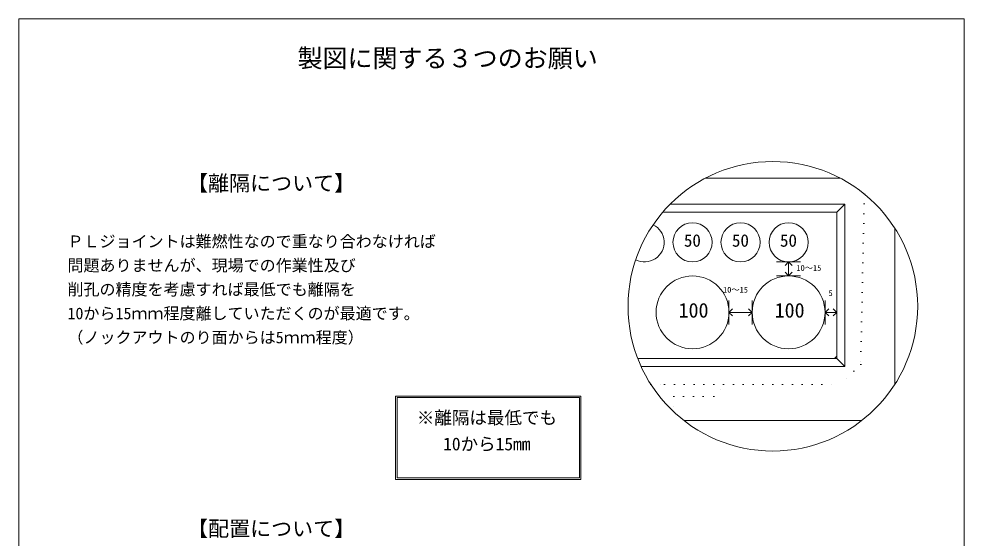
# Model space of a CAD drawing. Units: millimetres, scale not verified. Extents: x -4890 to 18490, y -2325 to 2325.
# Drawn here: x -4890 to -1830, y 643 to 2325 of the extents above; entities that cross this region are included whole.
import ezdxf
from ezdxf.enums import TextEntityAlignment as Align

# ---------------------------------------------------------------- set-up
doc = ezdxf.new("R2010")
doc.units = ezdxf.units.MM
doc.header["$LTSCALE"] = 10
doc.linetypes.add('DASHED1', pattern=[1.8, 1.2, -0.6])
doc.linetypes.add('USER5', pattern=[3.185, 0.01, -3.175])
for name, color, linetype, lineweight in [('0-2_waku', 7, 'Continuous', 18), ('0-3_gaikei', 7, 'Continuous', 18), ('0-4_kakure', 7, 'DASHED1', 5), ('0-5_sunpou', 7, 'Continuous', 5), ('0-8_hole', 7, 'Continuous', 18), ('0-9_uchigawa', 6, 'Continuous', 18), ('0-E_文字１', 7, 'Continuous', 18)]:
    doc.layers.add(name, color=color, linetype=linetype, lineweight=lineweight)
doc.styles.add('ＭＳ ゴシック', font='')
doc.styles.get('ＭＳ ゴシック').set_extended_font_data('MS Gothic')

# ---------------------------------------------------------------- blocks, each defined once
blk = doc.blocks.new('_Open90')
at = {"layer": '0-5_sunpou'}
blk.add_line((0, 0), (-1, 0), dxfattribs=at)
blk.add_lwpolyline([(-0.5, 0.5), (0, 0), (-0.5, -0.5)], dxfattribs=at)

msp = doc.modelspace()

# ---------------------------------------------------------------- linework, layer by layer
at = {"layer": '0-2_waku'}
for p, q in [((-4890.06, 2325.07), (-1830.06, 2325.07)), ((-4890.06, 2325.07), (-1830.06, 2325.07)), ((-4890.06, 2325.07), (-4890.06, -1949.93)), ((-1830.06, 2325.07), (-1830.06, -1949.93))]:
    msp.add_line(p, q, dxfattribs=at)
at = {"layer": '0-3_gaikei'}
for p, q in [((-2230.19, 1808.79), (-2668.32, 1808.79)), ((-2053.97, 1142.05), (-2053.97, 1646.42)), ((-2737.86, 1024.71), (-2160.64, 1024.71))]:
    msp.add_line(p, q, dxfattribs=at)
at = {"layer": '0-4_kakure', "linetype": 'USER5', "lineweight": 18}
for p, q in [((-2844.09, 1141.35), (-2799.88, 1141.35)), ((-2799.88, 1141.35), (-2229.64, 1141.35)), ((-2799.88, 1141.35), (-2229.64, 1141.35)), ((-2770.14, 1102.47), (-2773.28, 1055.34)), ((-2770.14, 1102.47), (-2666.46, 1102.47))]:
    msp.add_line(p, q, dxfattribs=at)
for points in [[(-2152.98, 1757.65), (-2164.84, 1206.15), (-2229.64, 1141.35)], [(-2770.14, 1102.47), (-2640.54, 1102.47), (-2601.66, 1141.35)]]:
    msp.add_lwpolyline(points, dxfattribs=at)
at = {"layer": '0-5_sunpou', "color": 150, "lineweight": 18}
for p, q in [((-2437, 1537.92), (-2359.24, 1537.92)), ((-2437, 1492.56), (-2359.24, 1492.56)), ((-2591.23, 1413.51), (-2591.23, 1335.75)), ((-2516.06, 1413.51), (-2516.06, 1335.75)), ((-2280.08, 1413.51), (-2280.08, 1335.75)), ((-2242.6, 1413.51), (-2242.6, 1335.75)), ((-2591.23, 1374.63), (-2516.06, 1374.63)), ((-2280.08, 1374.63), (-2242.6, 1374.63)), ((-2242.6, 1232.98), (-2249.77, 1225.59))]:
    msp.add_line(p, q, dxfattribs=at)
msp.add_circle((-2449.25, 1394.23), 468.88, dxfattribs=at)
at = {"layer": '0-8_hole'}
for centre, radius in [((-2709.16, 1601.43), 63.5), ((-2553.64, 1601.43), 63.5), ((-2398.12, 1601.43), 63.5), ((-2709.16, 1374.63), 117.94), ((-2398.12, 1374.63), 117.94)]:
    msp.add_circle(centre, radius, dxfattribs=at)
msp.add_arc((-2864.68, 1601.43), 63.5, 243.19936, 63.78529, dxfattribs=at)
at = {"layer": '0-9_uchigawa'}
for p, q in [((-2782.03, 1724.55), (-2216.68, 1724.55)), ((-2216.68, 1199.67), (-2216.68, 1724.55)), ((-2805.89, 1698.63), (-2799.88, 1698.63)), ((-2242.6, 1225.59), (-2242.6, 1698.63)), ((-2886.75, 1225.59), (-2799.88, 1225.59)), ((-2799.88, 1225.59), (-2242.6, 1225.59)), ((-2216.68, 1199.67), (-2242.6, 1225.59)), ((-2875.86, 1199.67), (-2799.88, 1199.67)), ((-2799.88, 1199.67), (-2216.68, 1199.67)), ((-3670.52, 1103.33), (-3070.52, 1103.33)), ((-3670.52, 833.33), (-3670.52, 1103.33)), ((-3070.52, 833.33), (-3070.52, 1103.33)), ((-3665.52, 1098.33), (-3075.52, 1098.33)), ((-3665.52, 838.33), (-3665.52, 1098.33)), ((-3075.52, 838.33), (-3075.52, 1098.33)), ((-3670.52, 833.33), (-3070.52, 833.33)), ((-3665.52, 838.33), (-3075.52, 838.33))]:
    msp.add_line(p, q, dxfattribs=at)
msp.add_lwpolyline([(-2799.88, 1698.63), (-2242.6, 1698.63), (-2216.68, 1724.55)], dxfattribs=at)

# ---------------------------------------------------------------- block references
at = {"layer": '0-5_sunpou', "xscale": 23.328, "yscale": 23.328}
for p, rotation in [((-2398.12, 1537.92), 90), ((-2398.12, 1492.56), 270), ((-2591.23, 1374.63), 180), ((-2280.08, 1374.63), 180)]:
    msp.add_blockref('_Open90', p, dxfattribs=dict(at, rotation=rotation))
for p in [(-2516.06, 1374.63), (-2242.6, 1374.63)]:
    msp.add_blockref('_Open90', p, dxfattribs=at)

# ---------------------------------------------------------------- texts
at = {"layer": '0-E_文字１', "style": 'ＭＳ ゴシック'}
for s, height, p in [('製図に関する３つのお願い', 59.38, (-3988.11, 2150.28)), ('【離隔について】', 49.88, (-4345.71, 1753.19)), ('ＰＬジョイントは難燃性なので重なり合わなければ', 38.01, (-4732.83, 1574.06)), ('50', 40.38, (-2737.14, 1575.06)), ('50', 40.38, (-2581.62, 1575.06)), ('50', 40.38, (-2426.1, 1575.06)), ('問題ありませんが、現場での作業性及び', 38.01, (-4732.83, 1496.3)), ('10～15', 19, (-2373.06, 1503.24)), ('削孔の精度を考慮すれば最低でも離隔を', 38.01, (-4732.83, 1418.54)), ('10～15', 19, (-2610.59, 1432.74)), ('5', 19, (-2268.92, 1421.71)), ('10から15ｍｍ程度離していただくのが最適です。', 38.01, (-4732.83, 1340.78)), ('100', 47.51, (-2754.45, 1343.29)), ('100', 47.51, (-2443.41, 1343.29)), ('（ノックアウトのり面からは5ｍｍ程度）', 38.01, (-4732.83, 1263.02)), ('※離隔は最低でも', 41.57, (-3601.69, 1000.17)), ('\u3000 10から15mm', 41.57, (-3601.69, 915.12)), ('【配置について】', 49.88, (-4345.71, 634.33))]:
    msp.add_text(s, height=height, dxfattribs=at).set_placement(p, align=Align.BOTTOM_LEFT)

doc.saveas('drawing.dxf')
